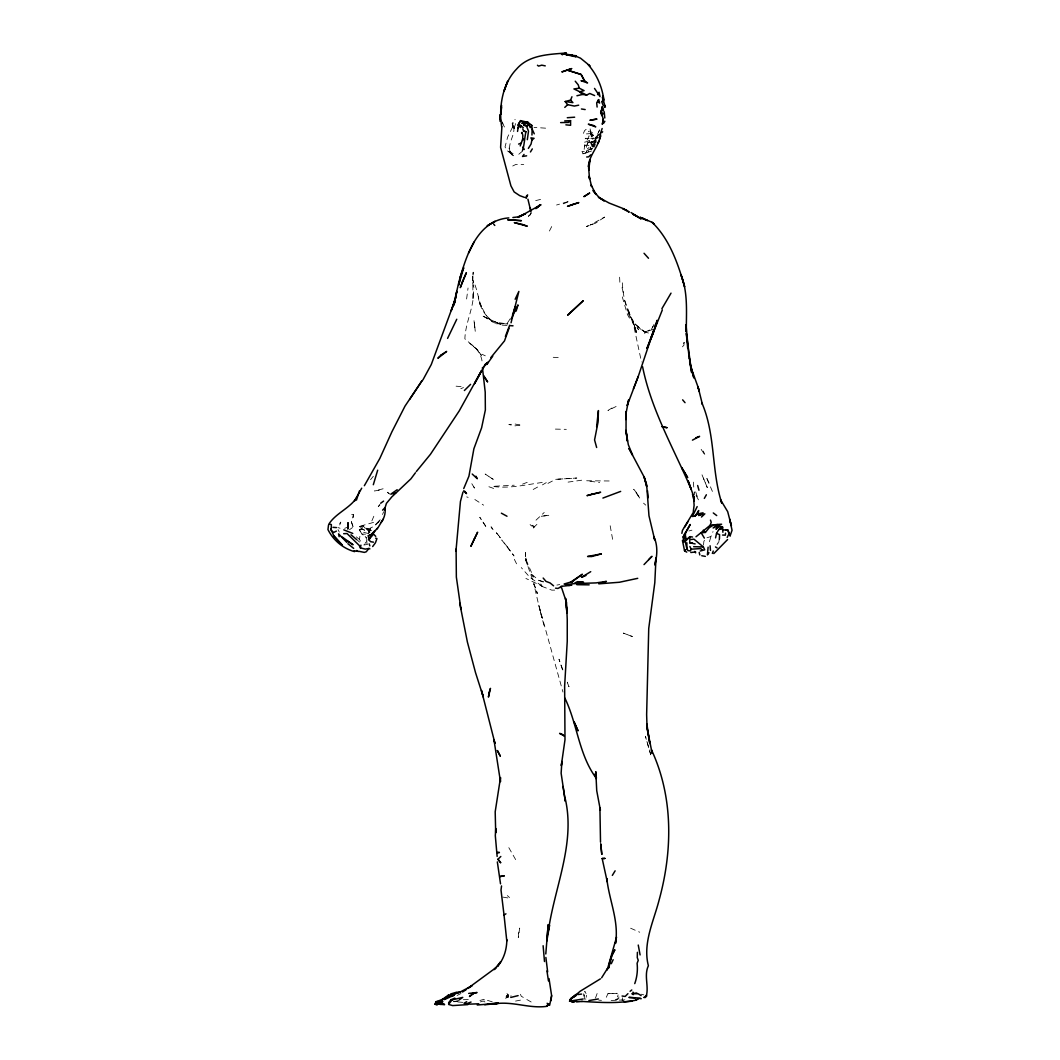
<?xml version="1.0" encoding="UTF-8"?>
<svg xmlns="http://www.w3.org/2000/svg" width="1060" height="1060" viewBox="0 0 1060 1060"><rect width="100%" height="100%" fill="white"/><g stroke="black" fill="none" stroke-linecap="round" stroke-linejoin="round"><path stroke-width="0.75" stroke-dasharray="5 3.75" d="M644.811 333.688L644.838 332.191L634.794 323.923L642.956 331.25L649.025 333.224C628.567 326.891 623.293 300.748 622.273 282.026M353.417 517.558L353.483 514.378L349.548 514.762M591.944 149.036L591.957 148.241L590.182 149.606L587.253 149.036L586.551 152.746L580.734 154.362M367.634 544.363L363.871 545.039L367.038 539.911L365.634 536.89L361.964 534.054L359.287 529.748L362.149 529.019L362.202 526.688L359.738 526.582L364.693 530.702M379.029 521.348L374.683 525.972L368.178 529.139L367.78 531.219L369.251 531.219L369.277 530.331L368.8 533.074M590.261 147.075L590.182 149.606L590.261 147.075L587.253 149.036L588.737 147.645M514.378 128.141L512.006 123.516C519.069 133.242 503.672 144.597 512.271 155.051L513.57 155.515L513.477 157.132M587.598 143.113L589.532 142.239L589.612 140.516L587.068 140.238L587.598 143.113L586.087 147.963L589.042 148.122M611.156 1000.468L618.682 1000.097L618.841 996.718M512.947 122.509L512.166 129.452L512.947 122.509L512.974 126.272M607.963 993.671L617.225 993.326L607.963 993.671L605.817 998.295M703.522 545.131L703.866 541.355L705.933 538.082L710.982 536.519L713.022 531.59M590.115 128.883L590.91 133.361L593.812 133.878L589.877 130.95L590.91 133.361M466.612 298.986L468.043 288.002M368.92 533.034L369.277 530.331L369.622 533.326M360.453 541.077L359.473 539.46L359.976 535.724M585.902 999.024L584.179 999.01L584.828 991.299L586.034 993.564M718.561 543.131L719.342 538.877L717.037 544.76M586.14 997.341L586.551 995.274M622.564 997.804L621.995 1000.07L618.682 1000.097M595.455 998.149L597.125 993.538M351.39 521.838L353.563 528.211L351.39 521.838L353.483 514.378M709.405 541.74L710.982 536.519M617.463 996.943L618.099 994.889M530.702 214.04L531.139 212.729L529.92 215.379M514.007 128.326L515.372 124.404L515.001 119.329M368.522 533.538L360.599 531.656L359.287 529.748L361.5 528.635L362.202 526.688M382.567 514.511L383.601 511.781M339.69 525.018L340.83 522.077L337.822 525.959M371.875 520.871L374.021 515.783M512.603 127.001L507.66 137.031L505.037 146.903L506.707 150.295L513.57 155.515L508.071 150.878L512.271 155.051M583.411 133.348L584.616 130.592L586.842 128.763L588.79 131.784M586.551 152.746L586.697 150.52L588.79 150.851M584.921 144.465L584.153 149.354M371.106 530.729L363.076 525.919L359.738 526.582L362.149 529.019L361.5 528.635M597.522 134.302L600.357 128.393L598.423 132.301M369.251 531.219L370.602 528.437M590.182 131.784L591.44 136.978L590.658 138.529L592.434 139.218M549.411 231.014L553.201 223.66M652.841 329.448L644.838 332.191L651.516 329.156L654.1 324.294M587.068 140.238L589.148 135.852L585.173 138.727L593.428 138.012M651.516 329.156L653.026 326.44M507.011 325.447L502.506 325.168L483.161 316.211L496.199 323.75L506.958 323.711L511.649 316.529M591.321 149.857L592.315 148.374M584.696 994.757L583.663 996.148L583.663 993.79M379.957 504.375L378.248 506.6L380.315 504.679M377.678 522.871L380.195 519.731M370.55 479.703L373.332 476.258M536.015 520.168L544.204 512.483M530.875 213.617L528.37 216.359L531.775 212.821M367.025 541.209L365.223 543.064L368.999 543.091M375.598 524.462L379.666 520.314M506.932 993.657L508.071 994.426L506.269 996.254L506.64 997.062L511.278 995.91M536.917 524.369L531.934 529.178L534.73 526.595L529.47 523.945L531.471 525.906L534.73 526.595M593.6 135.508L591.122 134.064L592.699 136.594L590.658 138.529L595.375 138.86M512.722 166.009L515.915 164.393L523.733 164.538M518.804 154.256L522.752 150.917M506.64 997.062L508.243 995.777L508.363 996.877L506.044 996.824L508.031 995.327L508.363 996.877L508.071 994.426M349.495 529.722L352.529 527.535M616.165 999.991L618.086 998.798L613.422 999.991M611.938 408.02L607.95 410.458L616.695 406.205M584.961 153.236L586.842 152.11M542.442 484.897L546.258 482.631M591.453 151.037L583.331 153.912L581.966 151.461L588.631 151.275M533.193 489.481L539.195 486.169M547.954 483.386L555.572 479.345L576.773 478.047L555.572 479.345M508.031 995.327L506.283 996.135L506.759 997.738L504.414 998.599M457.125 995.459L460.981 993.525M360.32 526.158L376.923 521.427M460.822 388.715L463.472 387.536M563.39 203.811L569.71 201.135L556.553 205.017M344.632 528.344L347.137 527.363M522.527 484.142L527.482 482.234M480.339 1001.938L483.201 1000.998L485.745 1002.442L483.956 999.302L479.226 1000.68M591.44 136.978L592.699 136.594M688.854 530.981L691.942 530.172M383.11 488.779L374.538 490.966L380.195 490.025M535.697 200.605L542.375 198.989M454.912 1001.369L459.059 1000.375M359.287 529.748L368.178 529.139M581.702 480.207L566.252 482.366M584.537 142.186L587.386 141.536L589.532 142.239M586.445 133.904L592.063 133.48L594.183 134.964M515.558 1001.077L522.832 999.686M556.898 585.08L559.746 584.55M542.256 482.446C525.76 484.725 509.211 488.872 492.397 486.354L514.259 485.215M624.91 999.858L621.995 1000.07L623.399 1000.627M545.595 128.167L534.028 127.399M554.711 590.089L551.849 590.155L539.103 585.319M453.521 1001.7L457.973 1001.581M463.3 999.699L470.627 999.58M609.155 480.975L586.418 480.763L599.629 482.525M496.199 323.75L507.912 323.949L506.958 323.711M555.4 429.101L566.318 429.353M365.448 534.213L361.964 534.054L366.535 537.592M462.769 1002.362L453.733 1001.607M553.227 357.3L559.15 357.644M456.091 386.184L464.797 386.94M598.754 1000.123L601.444 1000.362M483.161 316.211L496.239 322.359L507.912 323.949M502.837 897.091L510.35 898.363L507.356 895.594M640.956 994.201L643.804 994.863M492.264 1001.819L483.956 999.302M543.409 581.596L538.917 580.429L530.225 573.049L533.445 577.077L525.641 558.752L525.521 552.75L526.277 561.641L537.394 593.507L533.842 583.941L540.03 610.732L542.031 617.847L538.692 604.809L562.953 692.034M337.901 527.575L340.061 528.225M593.414 135.137L590.354 134.196L593.216 135.574M466.705 496.901L468.149 497.365M543.369 582.033L538.917 580.429L542.044 586.127L525.892 578.442M488.899 486.725L493.682 488.475M367.396 528.887L371.278 530.358M630.62 928.215L639.71 932.217M496.239 322.359L502.506 325.168M481.982 354.265L485.308 355.816M588.936 145.803L587.253 144.902L584.153 146.161L586.087 147.963M523.309 997.407L521.295 996.267L520.433 994.28M526.82 999.5L533.445 1003.303M474.853 499.512L483.625 505.169M361.168 528.37L362.149 529.019M509.37 151.196L513.133 153.832M542.044 586.127L529.629 577.064L521.282 567.577M389.881 494.159L387.496 492.224L389.351 494.331M356.332 536.89L359.473 539.46M357.406 540.216L359.592 542.058M643.553 503.169L645.752 505.13M370.125 532.107L364.68 527.191L369.98 532.12M492.781 322.068C485.122 315.575 479.345 307.029 478.285 296.8L479.517 303.001L482.194 308.155C478.179 299.582 477.53 289.711 473.356 280.953L473.648 282.993L472.747 276.633L472.999 300.298L473.528 290.559C474.204 307.347 465.367 322.267 464.876 338.829L477.384 349.76L481.319 355.365L477.384 349.76L469.885 343.48C477.159 348.197 482.393 355.564 482.247 364.441M490.263 319.365L485.917 315.138L479.517 303.001M363.076 525.919L365.024 528.092M628.196 313.349L633.456 323.896L638.65 329.74L635.549 324.93M701.15 449.36L705.284 455.575L703.297 451.083M515.637 859.607L507.899 846.052M629.454 318.159L627.427 314.476L621.359 293.713M502.188 122.562L504.573 127.226L500.651 118.985M338.047 529.669L339.279 532.08M514.338 559.322L516.71 564.119M708.981 482.856L706.159 476.841L713.327 493.549M624.751 300.656L633.456 323.896M567.338 682.521L568.981 686.774L567.312 682.176M562.873 669.933L558.991 659.214L562.953 671.192M695.651 491.867L698.527 499.975L694.181 491.853L694.684 494.821M509.025 148.069L510.801 153.581M629.653 314.899L627.639 308.486L636.371 331.263L632.012 319.471L636.848 334.231L631.932 317.298L641.486 361.95M472.482 282.596L474.681 290.003M527.403 565.099L525.641 558.858L525.521 552.75M540.454 612.19L544.098 625.718M513.57 125.915L514.193 128.247M622.021 287.657L624.062 295.634M610.189 525.773L612.812 540.441M693.346 482.115L694.035 490.224M619.623 277.216L619.914 283.59M472.866 276.435L472.641 280.185L473.197 272.195L472.866 276.435M684.111 342.38L683.925 345.136L682.362 346.925L684.111 342.38M518.592 933.701L518.3 937.504L519.692 928.07L518.592 933.701M604.491 217.141L595.627 223.13L586.339 226.548L592.633 224.097L590.208 225.025L604.491 217.141M508.005 997.274L506.759 997.738L506.044 996.824L508.005 997.274M548.775 515.292L540.666 516.366L548.775 515.292M519.837 425.047L515.001 425.882L508.853 424.517L515.014 424L519.837 425.047M632.29 636.517L623.333 633.098L632.29 636.517M493.138 479.266L485.149 474.045L493.138 479.266M498.544 535.287L496.318 532.756L500.307 537.831L498.544 535.287M507.356 546.841L501.751 539.964L514.007 555.93L507.356 546.841M636.663 492.834L633.694 489.256L640.24 499.008L636.663 492.834M491.906 527.999L491.058 526.82L493.827 530.822L491.906 527.999M485.745 526.277L479.769 517.28L485.745 526.277M474.443 487.971L471.634 483.413L474.443 487.971M707.258 487.52L701.972 474.734L707.258 487.52M650.747 754.746L645.394 736.249L650.747 754.746M526.277 561.641L525.641 558.858L526.277 561.641M474.668 325.672L473.899 319.855L475.251 331.356L474.668 325.672"/><path stroke-width="1.5" d="M501.658 126.564C498.611 107.431 502.321 83.74 516.511 69.138C528.768 54.828 548.749 54.431 566.067 53L566.424 54.63L572.585 55.239L565.483 54.524M686.31 331.621C686.244 312.726 688.152 292.997 681.103 275.004M689.874 546.496L691.213 549.186L690.391 550.895L687.94 550.577L686.84 548.55L686.88 542.786M499.975 119.064L500.015 114.732L500.015 121.264M624.115 208.926L609.089 203.03L598.423 197.2L604.24 200.897L598.913 197.266L593.03 190.429L595.958 194.51L591.175 185.063L591.573 186.507L589.188 176.238L589.572 179.1L588.631 168.063L588.87 164.697L588.737 170.236L589.956 160.034L588.393 166.672C589.055 154.27 600.238 145.618 600.517 133.348M637.391 952.317L637.272 957.604L638.252 960.333L637.1 963.301C637.868 970.085 637.047 977.201 634.755 983.614M719.448 538.838L719.554 534.637L716.547 533.392L718.733 529.589L722.628 527.125L722.88 532.266M331.157 530.636L331.356 524.554L328.918 524.024C335.636 513.477 349.031 508.615 356.306 498.253L354.411 501.075L361.699 488.196M602.146 128.499L600.795 132.619M501.897 126.789L500.598 147.34L510.92 185.858L514.153 191.94L519.718 195.636L524.501 197.398M604.293 107.431L605.379 107.034L602.332 97.48M517.545 131.427L518.737 123.675L520.632 120.628L527.986 122.39L531.789 125.385L532.146 129.148L534.267 133.812M695.135 543.913L689.689 542.786L690.033 536.638L692.511 537.023M686.84 548.55L685.184 541.302L685.489 532.942L690.232 524.501L683.13 536.917L683.819 542.375M501.473 107.034L500.943 114.255L501.592 105.324M708.106 547.198L707.431 554.91L708.968 552.724M545.794 953.96L548.179 924.664L546.827 940.988L549.544 925.314L548.683 929.408M373.478 542.177L370.51 541.647L368.906 539.752L370.245 537.897L370.55 534.836L372.59 534.081L377.188 528.331M725.557 533.193L725.358 535.167L722.562 535.048M596.634 426.769L598.41 410.578L598.105 421.867L594.567 439.94L596.648 447.492M527.323 139.681L528.503 131.188L526.529 126.259L524.011 125.305L524.514 123.742L527.986 122.39L530.239 127.637L531.789 125.385M354.583 551.637C343.082 548.563 333.251 540.229 327.951 529.576L328.534 524.952M456.105 549.875L456.356 577.077L460.967 609.407L459.709 603.06M549.61 1005.357L551.624 995.658L549.014 978.579M550.975 1000.706L551.624 995.658M693.28 511.702L694.115 505.302L693.571 497.325L694.274 501.221L692.511 494.039L694.115 497.484L688.059 480.683L691.266 489.428C673.975 448.83 651.357 410.432 642.572 366.667M522.461 150.586C524.581 144.332 524.462 138.012 525.945 131.732L523.64 131.109L522.779 128.909M456.29 548.788L455.959 551.081L460.438 501.473L462.981 492.039M511.052 322.783L518.857 291.421L515.147 299.278M455.628 298.575L456.794 291.407L453.998 305.253M684.76 549.663L684.561 550.803L686.721 552.154M616.284 938.736L615.489 943.413C619.239 921.14 609.129 900.337 606.823 878.594L607.261 881.854L602.173 858.534L604.902 858.428L602.173 858.534M681.871 533.365L682.441 530.371L693.16 512.682M601.855 115.699L601.298 110.717L600.649 112.28L601.855 115.699L603.206 113.393L600.914 112.81L602.133 106.914L603.021 110.916M548.391 930.773C554.579 887.193 575.355 844.104 565.417 799.426M531.948 139.947L534.068 138.33L530.941 137.866L531.948 139.947L531.06 144.054L528.37 148.387M599.814 138.886L600.463 135.998M715.566 537.87L716.547 533.392M458.622 285.153L463.71 267.716C457.549 281.417 456.794 296.707 451.242 310.593L454.846 300.642L431.274 364.534L422.847 380.05M458.662 285.007L460.861 275.428L460.424 276.633C467.341 252.293 478.988 219.977 508.853 217.923M656.206 324.148L657.081 320.319L653.212 333.198L646.971 348.435M616.549 937.172L607.181 969.953L607.857 967.846L601.643 977.771M384.475 510.006L385.018 507.7L382.594 510.151M454.727 302.776L455.402 300.006M359.578 490.647L356.438 500.134M373.319 484.725L377.678 470.19M516.127 311.11L517.995 304.922L511.066 319.192M599.907 138.489L600.636 136.077M384.886 508.323L386.436 503.341L391.153 497.723M695.108 516.074L697.652 513.901L698.712 510.536L695.108 516.074L692.418 516.485L697.162 506.614M512.43 315.323L515.226 306.685M629.017 448.552L632.489 454.992L628.302 444.657L625.89 430.373L627.414 441.199L626.036 430.121L626.076 411.77L625.824 419.535L626.142 412.684L628.726 399.647L627.149 405.609L638.279 376.353L653.728 330.283L646.984 348.329M532.146 129.148L531.961 135.018M730.115 535.883L732.049 530.278L729.638 518.976M375.637 542.309L376.923 538.586L375.637 538.162M695.996 536.758L710.147 525.309L711.233 522.275L710.465 520.089M509.052 328.269L504.481 340.909L490.873 357.538M520.208 145.949L522.898 138.648L522.646 140.384L522.832 135.481L522.037 132.381L521.56 132.937M655.822 325.513L651.078 338.1L662.341 309.918M712.36 553.413L713.247 551.041M505.395 336.457L509.648 325.235M583.053 999.01L569.485 1001.17L570.77 1000.11M633.403 388.887L638.279 376.353M633.178 994.678L633.019 992.12M383.15 519.188L377.294 528.887M595.495 140.993L594.554 143.352L591.891 145.233L590.91 142.398L595.495 140.993L590.91 142.398M578.68 105.192L574.334 106.053L567.657 104.688L565.179 101.548L570.598 100.091L571.936 96.765M646.216 996.241C649.131 986.356 643.725 975.584 648.375 965.713C642.585 943.334 653.609 921.445 659.082 900.152C672.649 850.888 673.431 796.895 651.476 749.884L652.072 753.117M439.012 1003.621L441.768 1003.714L442.815 1001.369L439.012 1003.621L439.9 1004.363L439.012 1003.621L439.635 1002.614L437.899 1002.27L438.151 1003.502M364.349 485.705L379.825 458.437L391.908 431.804L405.013 406.113L422.145 380.553L409.624 399.434M485.414 364.242L486.884 364.388L487.785 362.401L485.414 364.242L474.535 383.654L481.478 370.695L459.232 410.909L430.453 454.289L416.328 471.554M611.302 963.686L613.157 959.697M437.104 1005.052L434.958 1004.151L436.124 1001.673L445.359 998.454M546.721 1005.794L549.186 1003.688M598.622 99.614L597.694 101.561L599.589 103.058L598.622 99.614L596.687 102.833L597.111 107.047M447.585 338.378L456.754 319.259M727.187 537.447L728.949 533.776L727.915 530.119L725.583 529.669M463.737 488.554L468.931 476.192L473.886 448.764L481.611 427.803L485.361 409.995L485.215 392.134L482.419 367.634M468.52 253.141L474.085 242.051M517.889 125.159L520.632 120.628M704.33 498.399L706.371 494.768M597.575 94.592L598.357 93.24M671.02 293.143L661.864 308.752M684.495 527.35L687.98 521.573M459.391 999.739L462.743 997.394L452.01 999.938L449.347 1003.409M530.45 151.964L532.305 148.917M381.163 522.408C384.369 518.26 385.747 512.881 385.018 507.7M612.335 875.388L615.118 870.83M575.792 56.697L576.375 55.756L569.67 55.411L576.375 55.756L572.228 56.114L575.792 56.697L574.772 55.756L580.496 58.167L589.983 65.879L588.313 64.859C596.913 74.624 602.159 87.039 603.856 99.892M654.431 326.997L656.816 323.327M370.351 537.579L368.906 539.752L368.31 535.764L372.59 534.081M603.551 123.318L604.876 121.317M598.502 142.066L599.046 141.272L597.575 143.126M570.028 999.739L571.34 997.831L576.189 995.592M486.884 364.388L492.741 356.173M524.038 154.416L522.54 156.456L526.621 155.82M372.656 546.562L375.412 542.839M415.427 472.773L410.896 478.855L391.524 497.18M454.833 998.122L450.924 999.779L448.698 1002.628L448.685 1004.469L452.647 1005.582L467.91 1004.615M524.011 125.305L525.84 123.013L528.9 124.974L526.529 126.259M718.892 525.535L715.964 529.218L718.574 526.992L722.628 527.125L718.892 525.535L713.142 527.973L717.275 524.501L721.608 524.223M685.489 532.942L684.283 534.425L686.628 539.553L685.184 541.302L690.033 536.638L686.628 539.553M704.357 538.096L701.19 532.783L705.404 532.438L709.233 527.708L713.685 524.925L717.275 524.501M370.245 537.897L372.868 534.969M637.113 216.306L632.886 214.2L641.221 218.93L631.031 212.543M482.79 367.767L487.785 362.401M727.597 539.553L713.817 553.572M473.674 992.942L469.487 996.519L473.608 993.458L477.066 992.504L468.692 993.419M595.614 142.543L595.548 137.972L598.648 134.673M371.424 534.28L375.028 530.477M644.016 564.596L651.966 556.314L648.574 559.733M601.802 132.632L602.663 131.745M464.373 390.531L470.587 384.356M497.962 859.249L500.638 862.668L497.962 859.249L500.824 856.48M590.751 154.839L588.644 156.827L586.67 157.012M701.455 517.028L704.834 513.848L698.62 515.505L703.058 512.828L697.652 513.901M564.781 107.391L567.657 104.688M536.095 208.515L540.202 204.686L535.737 208.489M685.78 549.689L684.561 550.803L682.428 540.414M565.881 124.841L570.611 125.292L570.558 120.654L568.571 122.443L560.621 122.602M517.783 128.101L520.619 125.544L523.282 127.65M535.83 208.423L540.944 204.739L518.194 217.393M555.546 588.181L557.891 588.446L562.038 586.365M627.944 993.671L625.161 996.453L622.074 996.016M630.117 991.299L631.786 989.987M646.626 996.426L644.983 996.837L646.626 995.207L645.142 997.566L643.672 997.447M437.197 1003.383L436.428 1002.389L437.568 1001.514M380.646 503.235L383.587 501.102M444.1 998.189L448.248 995.207L451.322 995.181L460.557 991.829L472.005 985.774M343.665 533.697L347.057 533.551L359.274 545.476L360.36 547.887L360.943 545.145M436.428 1002.389L441.742 1000.878M600.45 978.831L580.217 991.219L570.028 999.805L576.176 994.426L571.737 998.136L575.077 996.228M434.958 1004.151L438.257 1003.767M397.182 489.707L390.809 494.159L395.698 492.966M570.969 582.549L582.404 574.242L570.678 582.152L573.354 581.264L564.092 584.02M462.505 992.001L466.161 989.656M471.66 985.999L467.645 988.49L496.159 967.542L494.159 969.622L500.585 961.897L497.392 966.574C504.003 959.048 506.68 949.574 506.852 939.822L506.786 940.896L504.03 915.019L505.938 913.826M590.725 571.671L581.516 577.329L585.968 575.5M595.097 144.769L592.262 146.505L594.209 146.717M466.678 1001.7L464.055 1003.224L469.871 1004.138L478.789 1003.78M692.445 440.139L699.6 436.362L695.758 437.82M576.932 95.745L582.563 94.433L586.723 95.055L589.758 93.466L594.607 95.559M448.234 996.4L441.517 999.805L444.233 999.103M519.652 216.664L525.468 213.722L517.625 216.956L512.894 217.512M336.365 531.113L333.741 532.425L331.674 530.901L330.972 528.768M449.546 997.261L444.458 999.567M450.818 996.678L454.197 995.194L449.758 996.731M368.31 535.764L370.55 534.836M700.223 551.014L704.701 549.809L703.376 546.947L693.916 539.142L691.292 539.487M518.618 144.081L521.282 143.087M602.901 498.067L620.67 491.403M467.579 1003.317L471.037 1002.044M439.635 1002.614L437.647 1003.303L440.099 1003.886M449.877 995.406L460.557 991.829M566.067 53L563.204 53.941L570.995 54.895L566.424 54.63M718.733 529.589L721.25 528.768L722.761 529.867L727.915 530.119L730.128 535.777M572.069 1002.296L576.56 1001.051M450.632 993.975L456.794 992.16L459.444 992.558M636.689 1000.017C618.735 1003.833 599.88 1002.442 581.649 1001.422M635.828 999.765L638.61 998.997M637.736 578.336L619.424 582.258L598.781 583.835L606.413 581.383L596.144 582.894L573.553 583.676L566.358 584.749L571.764 585.186L561.257 586.379M510.774 997.433L518.128 995.618M472.044 993.79L473.608 993.458M631.813 993.803L636.861 992.981M598.357 998.957L588.87 1000.574M685.568 536.492L683.13 536.917L685.409 538.838M498.306 1003.33L487.626 1003.992M498.465 1003.29L477.238 1004.999M582.563 94.433L579.555 91.862L584.073 90.617L579.317 88.192L573.91 88.934L586.723 95.055M547.41 1006.245C530.185 1008.948 513.398 1001.276 496.014 1003.661L496.849 1003.581L484.751 1004.761M577.62 994.572L581.609 994.081M690.802 552.499L695.638 551.968M595.548 137.972L598.065 137.707M710.147 525.309L713.685 524.925M576.521 1001.912L582.298 1001.408M498.054 1003.237L488.567 1003.86M624.075 1001.793L632.118 1001.21M567.285 117.726L574.652 117.196M691.213 549.186L700.726 548.577L702.356 550.14M603.524 100.024L602.504 100.077L603.458 101.773M589.174 584.842L576.865 584.683M564.688 120.919L570.558 120.654M487.971 1004.138L494.079 1003.899L487.865 1003.886M693.651 546.695L703.376 546.947M633.588 993.631L638.2 993.803L641.101 995.592M439.9 1004.363L444.604 1004.602L441.768 1003.714L443.928 1004.138M689.689 542.786L692.193 542.919M640.081 998.083L628.911 997.42L635.139 997.831M510.019 325.632L513.027 325.817M332.973 527.337L336.444 527.588M640.001 998.599L641.247 998.692M527.986 122.39L522.169 121.688L525.84 123.013M565.179 101.548L572.904 102.608L570.598 100.091M450.924 999.779L452.01 999.938M570.333 1001.263L574.149 1001.806M354.119 550.763L357.671 551.293M581.423 108.981L585.173 109.564M521.626 123.251L524.514 123.742M701.746 555.731L705.337 556.381M436.124 1001.673L438.548 1002.137M358.969 551.319L364.362 552.392L366.257 551.77L368.92 548.457L365.302 549.106L360.36 547.887M545.264 65.879L541.74 65.163L538.573 66.117L537.447 65.256M605.088 106.146L603.286 105.682L601.669 101.495M523.64 131.109L525.945 131.732M565.325 584.457L569.26 585.531M343.771 529.854L352.768 533.418M652.019 222.282L654.245 224.269L652.019 222.282L640.028 217.26L647.475 220.586L641.26 217.764L643.87 218.771M369.039 548.417L369.887 548.855M501.393 513.186L506.985 516.246M715.473 546.933L717.05 547.887M518.578 124.258L520.619 125.544L520.672 127.531M356.716 550.498L358.346 551.558M347.852 541.276L353.046 544.747L342.208 537.036M713.287 512.947L716.719 515.571M347.892 543.7L353.682 548.404M553.572 585.822L550.087 582.947L545.98 581.383L543.17 578.044M351.019 534.783L356.756 539.659M652.668 222.852C669.788 239.719 678.135 264.006 684.628 286.717L681.076 275.07M472.23 474.045L477.278 478.723L475.913 476.205M561.177 53.676L562.409 54.815M463.71 490.807L466.519 493.615L464.837 491.337M346.858 542.415L338.551 533.869L339.16 536.678M372.882 533.365L375.73 536.36M703.297 530.185L705.404 532.438M333.86 535.923L342.38 545.224L333.86 535.923L331.674 530.901M644.043 253.274L648.508 258.256M682.627 399.832L685.038 402.681M493.629 224.084L494.795 225.462M575.236 81.209L578.203 84.8L579.317 88.192M603.604 110.28L602.133 106.914M547.145 1003.25L548.524 1005.132M594.527 88.417L600 96.619L599.046 92.233M596.011 777.881C578.641 754.23 577.448 724.06 564.9 698.142M694.75 551.412L695.612 552.856M629.11 448.685L644.122 476.974L646.653 484.632L648.972 515.769L654.709 539.858L653.702 536.439C658.075 545.37 657.213 555.665 654.855 565.02L655.994 557.918L654.802 582.669L648.733 628.474L646.64 714.599L647.024 727.16L646.892 724.033L648.905 737.787M522.964 147.062L524.276 149.486M596.489 777.974L594.792 774.171L596.17 778.729L595.799 771.68L596.727 790.654L600.397 810.251L599.92 807.773L600.517 842.197M561.615 587.797L566.504 602.398L567.246 619.57L567.246 641.366L564.635 686.005L564.993 739.761L561.297 765.612L561.906 761.464L561.124 773.217L565.271 801.042M448.486 994.956L448.844 995.976M369.171 543.859L369.834 545.834M501.539 885.935L501.009 890.042L504.03 915.019M530.994 211.907L527.92 199.187M697.652 485.52L698.964 490.237M729.982 520.354L731.4 525.866L727.69 511.662L720.522 499.737L721.807 503.195C711.26 470.706 715.685 435.077 702.038 403.277L702.369 404.231L698.262 387.682L690.895 367.25L693.836 377.956L690.338 363.805M699.216 552.499L699.799 554.937M497.339 861.913L500.532 883.841M603.392 97.07L603.127 95.917L603.67 100.74M600.145 133.971L600.49 135.534M640.094 954.941L638.252 945.056M602.623 116.799L603.458 120.866L602.292 124.325L603.233 119.329M689.623 361.685L691.663 372.51L686.297 333.264L687.701 348.303M563.045 786.48L565.311 801.108M652.112 753.21L646.812 726.551L649.807 743.563L649.356 740.675M495.696 832.511L495.192 811.788L500.505 777.55L500.466 781.657L493.947 739.708L494.967 743.378L481.492 690.497L483.307 696.976L475.516 672.61L467.394 642.055L460.61 607.632M689.159 358.677L686.032 324.731L686.257 331.846M546.947 970.933L548.457 980.924M547.662 971.98L545.874 957.458M560.515 586.498L560.66 587.518M530.318 207.866L530.676 210.476M604.213 111.711L604.783 117.991M648.137 497.723L647.501 490.714M689.503 358.108L690.087 364.68M543.117 945.719L544.495 961.526M710.094 545.767L710.465 550.392M497.14 856.44L495.311 835.691L495.749 828.576L495.881 832.59M348.011 522.885L347.865 528.808L348.011 522.885M608.824 965.09L608.705 968.032L611.991 955.272L614.866 949.76L611.607 955.921L608.824 965.09M489.283 692.206L488.435 697.096L490.462 688.364L489.283 692.206M526.436 196.219L526.051 198.233L527.642 194.947L526.436 196.219M506.124 85.33L504.03 91.133L507.714 81.209L506.124 85.33M462.505 281.47L460.292 287.631L466.387 272.659L462.505 281.47M474.469 538.626L470.865 546.337L477.623 532.2L474.469 538.626M440.96 355.113L437.873 358.28L446.644 351.417L440.96 355.113M583.053 300.894L567.749 315.072L583.053 300.894M589.559 193.119L584.047 196.55L589.559 193.119M488.726 224.932L487.176 225.846L495.1 221.302L488.726 224.932M577.62 581.649L575.024 582.841L583.57 582.258L577.62 581.649M571.592 68.608L562.078 71.841L571.592 68.608M504.083 875.918L499.71 876.554L504.083 875.918M572.546 204.527L567.511 206.342L578.84 202.579L572.546 204.527M591.612 494.318L586.962 495.643L600.636 492.251L591.612 494.318M601.338 553.89L591.665 556.553L587.598 556.487L601.338 553.89M499.392 852.492L497.233 852.571L499.392 852.492M596.727 119.104L590.168 120.204L596.727 119.104M510.483 219.857L507.608 219.738L521.401 220.692L510.483 219.857M666.925 427.683L662.063 426.65L666.925 427.683M584.696 81.13L581.026 80.719L587.558 82.918L584.696 81.13L581.105 74.465L567.458 70.159L581.105 74.465L584.696 81.13M522.381 224.495L514.312 222.626L527.27 226.177L522.381 224.495M593.163 125.478L588.34 124.192L595.76 126.842L593.163 125.478M626.288 210.012L622.843 208.754L629.216 212.119L626.288 210.012M562.29 734.487L559.614 733.361L564.291 735.931L562.29 734.487M487.534 381.759L483.81 376.061L487.534 381.759M684.985 473.065L681.673 467.579L687.662 477.609L684.985 473.065M500.254 756.045L497.405 750.612L500.254 756.045M577.978 730.658L574.03 721.794L577.978 730.658M645.195 480.233L644.122 476.974L646.64 486.447L645.195 480.233M698.977 390.279L697.838 386.675L699.335 391.484L698.977 390.279M601.788 854.32L600.782 844.091L601.788 854.32M566.477 607.751L565.603 598.436L566.928 612.892L566.477 607.751"/></g></svg>
